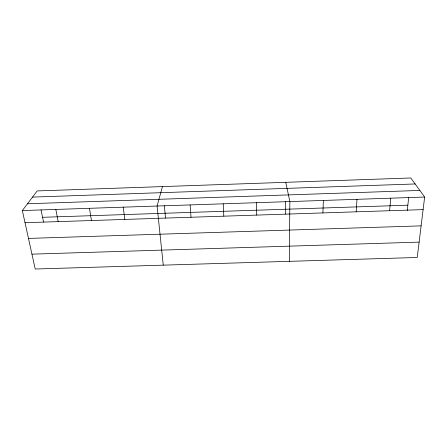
<?xml version="1.0" encoding="UTF-8"?>
<svg xmlns="http://www.w3.org/2000/svg" width="447" height="447" viewBox="0 0 447 447"><rect width="100%" height="100%" fill="white"/><g stroke="black" fill="none" stroke-linecap="round" stroke-linejoin="round"><path stroke-width="0.67" d="M285.605 214.096L285.667 201.653M289.338 261.339L289.857 201.575L285.767 182.32M322.902 212.917L323.365 200.452M356.181 211.822L356.997 199.323M389.583 210.727L390.762 198.189M407.262 210.554L408.72 197.183M424.65 197.049L417.241 257.478L35.212 269.016L22.35 210.559L37.185 190.936L410.815 177.984L424.65 197.049L22.35 210.559M162.451 186.595L157.087 206.033L163.256 265.149M32.525 197.099L415.157 183.963M27.491 203.765L419.856 190.439M42.56 217.303L407.848 205.195M25.026 222.712L423.108 209.621M28.479 238.413L421.119 225.858M31.944 254.153L419.124 242.123M41.046 209.867L43.532 222.058M55.841 209.436L58.171 221.617M89.456 208.308L91.445 220.527M123.204 207.173L124.842 219.427M164.334 205.726L165.541 218.047M190.092 204.927L191.031 217.253M223.221 203.815L223.813 216.175M256.477 202.698L256.723 215.091"/></g></svg>
